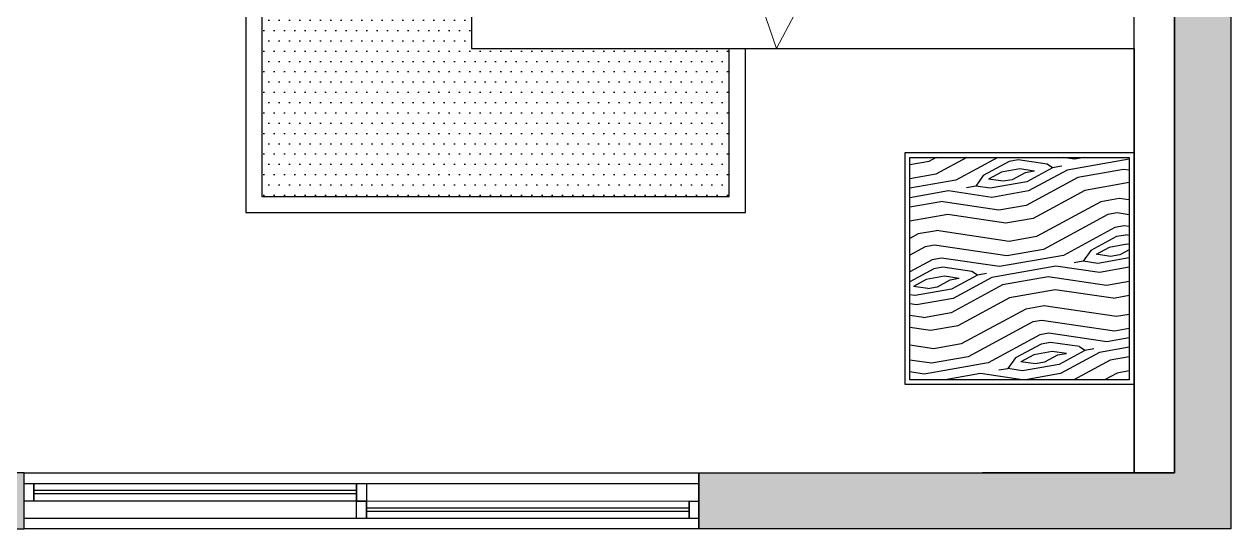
# Model space of a CAD drawing. Header units: metres. Extents: x 113 to 8702, y -1158 to 1243.
# Drawn here: x 5918.774 to 5922.168, y -732.184 to -730.764 of the extents above; entities that cross this region are included whole.
import ezdxf

# ---------------------------------------------------------------- set-up
doc = ezdxf.new("R2010")
doc.units = ezdxf.units.M
doc.header["$MEASUREMENT"] = 0
doc.layers.add('ground hatch', color=31, linetype='Continuous', lineweight=5)
doc.layers.add('PINK', color=6, linetype='Continuous')
doc.layers.add('YELLOW', color=2, linetype='Continuous')

msp = doc.modelspace()

# ---------------------------------------------------------------- hatches: boundary and pattern name
at = {"layer": 'YELLOW'}
h = msp.add_hatch(color=97, dxfattribs=at)
h.dxf.hatch_style = 1
h.paths.add_polyline_path([(5922.1676, -728.0366), (5920.672, -728.0366), (5920.672, -728.1947), (5922.0095, -728.1947), (5922.0095, -732.0261), (5920.672, -732.0261), (5920.672, -732.1842), (5922.1676, -732.1842)])
h = msp.add_hatch(dxfattribs=at)
h.set_pattern_fill('DOTS', color=15, scale=0.4635)
h.set_pattern_definition([(0, (0.553458, 22.753606), (0.014484375, 0.02896875), [0, -0.02896875])])
h.paths.add_polyline_path([(5920.757, -728.8616), (5919.443, -728.8616), (5919.443, -731.2485), (5920.757, -731.2485), (5920.757, -730.832), (5920.0328, -730.832), (5920.0328, -729.2716), (5920.757, -729.2716)])
h.paths.add_polyline_path([(5919.9648, -729.4735, -0.414214), (5919.9991, -729.5078), (5919.9991, -729.5154), (5919.9991, -730.6563, -0.414214), (5919.9648, -730.6905), (5919.5769, -730.6905, -0.414214), (5919.5427, -730.6563), (5919.5427, -729.5078, -0.414214), (5919.5769, -729.4735)], flags=16)
h.paths.add_polyline_path([(5919.9496, -729.5572, -0.414214), (5919.9915, -729.599), (5919.9915, -730.565, -0.414214), (5919.9496, -730.6069), (5919.5921, -730.6069, -0.414214), (5919.5503, -730.565), (5919.5503, -729.599, -0.414214), (5919.5921, -729.5572)], flags=0)
h = msp.add_hatch(dxfattribs=at)
h.set_pattern_fill('HTWOOD25', color=51, scale=0.368962, angle=145, pattern_type=2)
h.set_pattern_definition([(145, (0.48243, 22.78082), (-0.513863823, -0.090608056), [0.018448098, -0.350513858]), (235, (0.28747, 22.7597), (0.090608056, -0.513863823), [0.036896196, -0.33206576]), (190, (0.36908, 22.74759), (-0.211627883, -0.30223594), [0.02608561, -0.078256831, 0.02608561, -0.0521712205, 0.182636168, -0.156555562]), (190, (0.50812, 22.78535), (-0.211627883, -0.30223594), [0.0260893, -0.0521786, 0.0260893, -0.417433802]), (190, (0.38118, 22.8292), (-0.211627883, -0.30223594), [0.0260893, -0.495701701]), (190, (0.36153, 22.86547), (-0.211627883, -0.30223594), [0.0260893, -0.495701701]), (190, (0.3857, 22.8035), (-0.211627883, -0.30223594), [0.0260893, -0.495701701]), (190, (0.39024, 22.7778), (-0.211627883, -0.30223594), [0.0521786, -0.469612401]), (190, (0.15596, 22.60404), (-0.211627883, -0.30223594), [0.0521786, -0.469612401]), (190, (0.40988, 22.74154), (-0.211627883, -0.30223594), [0.1043572, -0.417433802]), (190, (0.4144, 22.71584), (-0.211627883, -0.30223594), [0.1043572, -0.417433802]), (190, (0.15447, 22.76273), (-0.211627883, -0.30223594), [0.1043572, -0.417433802]), (190, (0.40836, 22.67504), (-0.211627883, -0.30223594), [0.078268638, -0.443522364]), (190, (0.43706, 22.58738), (-0.211627883, -0.30223594), [0.078268638, -0.443522364]), (190, (0.428, 22.63876), (-0.211627883, -0.30223594), [0.078268638, -0.443522364]), (190, (0.16806, 22.68565), (-0.211627883, -0.30223594), [0.130447754, -0.391343247]), (190, (0.1877, 22.64938), (-0.211627883, -0.30223594), [0.130447754, -0.391343247]), (190, (0.21039, 22.7461), (-0.211627883, -0.30223594), [0.18262685, -0.33916415]), (171.5650512, (0.43104, 22.77176), (-0.30223594, 0.2116278834), [0.041251197, -0.783772813]), (171.5650512, (0.3071, 22.72341), (-0.30223594, 0.2116278834), [0.041251197, -0.783772813]), (171.5650512, (0.34338, 22.74306), (-0.30223594, 0.2116278834), [0.041251197, -0.783772813]), (171.5650512, (0.46732, 22.7914), (-0.30223594, 0.2116278834), [0.082502402, -0.74252161]), (171.5650512, (0.31164, 22.69772), (-0.30223594, 0.2116278834), [0.123753602, -0.701270411]), (171.5650512, (0.33128, 22.66145), (-0.30223594, 0.2116278834), [0.165004802, -0.66001921]), (171.5650512, (0.35092, 22.62517), (-0.30223594, 0.2116278834), [0.165004802, -0.66001921]), (171.5650512, (0.33277, 22.50276), (-0.30223594, 0.2116278834), [0.165004802, -0.66001921]), (171.5650512, (0.35393, 22.53298), (-0.30223594, 0.2116278834), [0.206256005, -0.618768008]), (171.5650512, (0.35998, 22.57378), (-0.30223594, 0.2116278834), [0.206256005, -0.618768008]), (208.4349488, (0.33885, 22.76875), (-0.2116278835, -0.30223594), [0.041251197, -0.783772813]), (208.4349488, (0.40535, 22.76723), (-0.2116278835, -0.30223594), [0.041251197, -0.783772813]), (208.4349488, (0.48243, 22.78082), (-0.2116278835, -0.30223594), [0.082502402, -0.74252161]), (208.4349488, (0.36001, 22.79897), (-0.2116278835, -0.30223594), [0.082502402, -0.74252161]), (208.4349488, (0.52323, 22.77477), (-0.2116278835, -0.30223594), [0.123753602, -0.701270411]), (208.4349488, (0.55346, 22.7536), (-0.2116278835, -0.30223594), [0.165004802, -0.66001921]), (208.4349488, (0.27086, 22.92896), (-0.2116278835, -0.30223594), [0.165004802, -0.66001921]), (208.4349488, (0.35548, 22.82467), (-0.2116278835, -0.30223594), [0.165004802, -0.66001921]), (208.4349488, (0.3162, 22.89722), (-0.2116278835, -0.30223594), [0.206256005, -0.618768008]), (208.4349488, (0.33584, 22.86094), (-0.2116278835, -0.30223594), [0.206256005, -0.618768008])])
h.paths.add_polyline_path([(5921.882, -731.1391), (5921.2653, -731.1391), (5921.2653, -731.7644), (5921.882, -731.7644)])
h = msp.add_hatch(color=97, dxfattribs=at)
h.dxf.hatch_style = 1
h.paths.add_polyline_path([(5918.7745, -732.0261), (5916.0039, -732.0261), (5916.0039, -732.1842), (5918.7745, -732.1842)])

# ---------------------------------------------------------------- linework, layer by layer
at = {"layer": 'ground hatch', "color": 1}
msp.add_line((5920.8902, -730.832), (5920.7713, -730.4903), dxfattribs=at)
msp.add_lwpolyline([(5921.252, -729.8593), (5921.252, -730.0236, -0.122193), (5921.194, -730.2573), (5920.8902, -730.832)], format="xyb", dxfattribs=at)
at = {"layer": 'PINK', "color": 6}
for p, q in [((5922.1676, -728.0366), (5922.1676, -732.1842)), ((5922.0095, -732.0261), (5922.0095, -728.1947)), ((5918.7745, -732.0261), (5916.0039, -732.0261)), ((5918.7745, -732.1842), (5918.7745, -732.0261)), ((5920.672, -732.1842), (5920.672, -732.0261)), ((5920.672, -732.0261), (5922.0095, -732.0261)), ((5916.0039, -732.1842), (5918.7745, -732.1842)), ((5922.1676, -732.1842), (5920.672, -732.1842))]:
    msp.add_line(p, q, dxfattribs=at)
at = {"layer": 'PINK', "color": 250}
for p, q in [((5922.0095, -728.1947), (5922.0095, -732.0261)), ((5921.8958, -730.832), (5921.8958, -729.2716)), ((5921.8958, -730.832), (5921.8958, -732.0261)), ((5918.7745, -732.1842), (5918.7745, -732.0261)), ((5920.672, -732.0261), (5920.672, -732.1842)), ((5921.8958, -732.0261), (5921.4693, -732.0261)), ((5922.0095, -732.0261), (5921.8959, -732.0261))]:
    msp.add_line(p, q, dxfattribs=at)
at = {"layer": 'PINK', "color": 1}
for p, q in [((5921.8959, -732.0261), (5921.8959, -729.085)), ((5920.0328, -729.2716), (5920.0328, -730.832)), ((5920.0328, -730.832), (5921.8958, -730.832)), ((5921.4693, -730.832), (5921.8958, -730.832)), ((5918.7745, -732.0261), (5920.672, -732.0261)), ((5920.672, -732.1842), (5918.7745, -732.1842))]:
    msp.add_line(p, q, dxfattribs=at)
at = {"layer": 'PINK', "color": 3}
for p, q in [((5919.737, -732.0563), (5920.672, -732.0563)), ((5919.7095, -732.0766), (5918.802, -732.0766)), ((5919.7095, -732.0854), (5918.802, -732.0855)), ((5920.6445, -732.1261), (5919.737, -732.1262)), ((5920.6445, -732.1349), (5919.737, -732.135)), ((5919.7095, -732.1553), (5918.7745, -732.1553))]:
    msp.add_line(p, q, dxfattribs=at)
for points in [[(5918.7745, -732.0563), (5918.802, -732.0563), (5918.802, -732.1058), (5918.7745, -732.1058)], [(5919.7095, -732.0562), (5919.7095, -732.1058), (5918.802, -732.1058), (5918.802, -732.0563)], [(5919.7095, -732.0563), (5919.737, -732.0563), (5919.737, -732.1058), (5919.7095, -732.1058)], [(5919.7095, -732.1058), (5919.737, -732.1058), (5919.737, -732.1553), (5919.7095, -732.1553)], [(5920.6445, -732.1057), (5920.6445, -732.1553), (5919.737, -732.1554), (5919.737, -732.1058)], [(5920.6445, -732.1058), (5920.672, -732.1058), (5920.672, -732.1553), (5920.6445, -732.1553)]]:
    msp.add_lwpolyline(points, close=True, dxfattribs=at)
at = {"layer": 'YELLOW', "color": 1}
for points in [[(5920.8025, -729.2716), (5920.8025, -728.8161), (5919.3975, -728.8161), (5919.3975, -731.2941), (5920.8025, -731.2941), (5920.8025, -730.832)], [(5920.757, -729.2716), (5920.757, -728.8616), (5919.443, -728.8616), (5919.443, -731.2485), (5920.757, -731.2485), (5920.757, -730.832)]]:
    msp.add_lwpolyline(points, dxfattribs=at)
for points in [[(5921.2516, -731.1253), (5921.8958, -731.1253), (5921.8958, -731.7782), (5921.2516, -731.7782)], [(5921.2653, -731.1391), (5921.882, -731.1391), (5921.882, -731.7644), (5921.2653, -731.7644)]]:
    msp.add_lwpolyline(points, close=True, dxfattribs=at)

doc.saveas('drawing.dxf')
